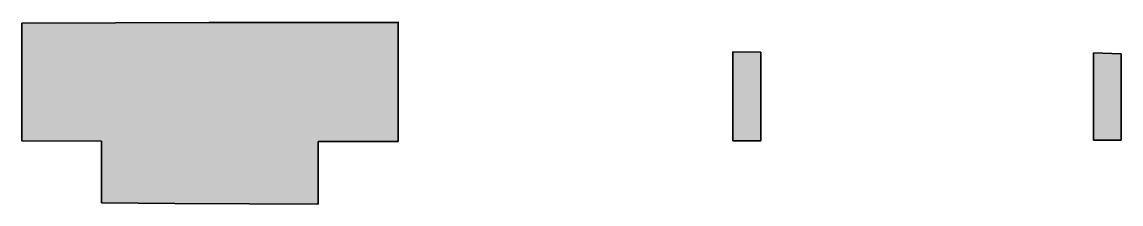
# Model space of a CAD drawing. Header units: millimetres. Extents: x -2569 to 735611, y -420503 to 265310.
# Drawn here: x 339036 to 344419, y 74514 to 75409 of the extents above; entities that cross this region are included whole.
import ezdxf

# ---------------------------------------------------------------- set-up
doc = ezdxf.new("R2010")
doc.units = ezdxf.units.MM
doc.layers.add('02 KANTAVA', color=24, linetype='Continuous', lineweight=35)
doc.layers.add('02 KANTAVA _väri', color=2, linetype='Continuous', lineweight=35)

msp = doc.modelspace()

# ---------------------------------------------------------------- hatches: boundary and pattern name
at = {"layer": '02 KANTAVA _väri'}
h = msp.add_hatch(color=256, dxfattribs=at)
h.dxf.hatch_style = 1
h.paths.add_polyline_path([(340878.8, 75406.4), (339952.6, 75405.6), (339036.4, 75402), (339036.4, 74824.1), (339426.1, 74823.3), (339426.1, 74519.6), (339785.3, 74517.7), (340150.7, 74515.8), (340487.4, 74514.1), (340486.6, 74821.1), (340878.8, 74821.9)])
h = msp.add_hatch(color=256, dxfattribs=at)
h.dxf.hatch_style = 1
h.paths.add_polyline_path([(342654.7, 75259.9), (342517.2, 75261.6), (342517.2, 74824.9), (342654.7, 74825.1)])
h = msp.add_hatch(color=256, dxfattribs=at)
h.dxf.hatch_style = 1
h.paths.add_polyline_path([(344418.9, 75252), (344284.6, 75257.2), (344284.6, 74828.1), (344418.9, 74828.4)])

# ---------------------------------------------------------------- linework, layer by layer
at = {"layer": '02 KANTAVA'}
for p, q in [((340878.8, 75408.8), (340878.8, 74821.9)), ((340878.8, 75408.8), (340878.8, 74821.9)), ((339036.4, 75402), (339952.6, 75405.6)), ((339036.4, 75402), (339952.6, 75405.6)), ((339036.4, 75402), (339036.4, 74824.1)), ((339036.4, 75402), (339036.4, 74824.1)), ((339952.6, 75405.6), (340878.8, 75406.4)), ((339952.6, 75405.6), (340878.8, 75406.4)), ((342654.7, 75259.9), (342517.2, 75261.6)), ((342517.2, 75261.6), (342517.2, 74824.9)), ((342654.7, 75259.9), (342517.2, 75261.6)), ((342517.2, 75261.6), (342517.2, 74824.9)), ((342654.7, 75259.9), (342654.7, 74825.1)), ((342654.7, 75259.9), (342654.7, 74825.1)), ((344418.9, 75252), (344284.6, 75257.2)), ((344284.6, 75257.2), (344284.6, 74828.1)), ((344418.9, 75252), (344284.6, 75257.2)), ((344284.6, 75257.2), (344284.6, 74828.1)), ((344418.9, 75252), (344418.9, 74828.4)), ((344418.9, 75252), (344418.9, 74828.4)), ((339036.4, 74824.1), (339426.1, 74823.3)), ((339036.4, 74824.1), (339426.1, 74823.3)), ((339426.1, 74519.6), (339426.1, 74823.3)), ((339426.1, 74519.6), (339426.1, 74823.3)), ((340486.6, 74821.1), (340878.8, 74821.9)), ((340486.6, 74821.1), (340878.8, 74821.9)), ((340487.4, 74514.1), (340486.6, 74821.1)), ((340487.4, 74514.1), (340486.6, 74821.1)), ((342517.2, 74824.9), (342654.7, 74825.1)), ((342517.2, 74824.9), (342654.7, 74825.1)), ((344284.6, 74828.1), (344418.9, 74828.4)), ((344284.6, 74828.1), (344418.9, 74828.4)), ((339426.1, 74519.6), (339785.3, 74517.7)), ((339426.1, 74519.6), (339785.3, 74517.7)), ((339785.3, 74517.7), (340150.7, 74515.8)), ((339785.3, 74517.7), (340150.7, 74515.8)), ((340150.7, 74515.8), (340487.4, 74514.1)), ((340150.7, 74515.8), (340487.4, 74514.1))]:
    msp.add_line(p, q, dxfattribs=at)

doc.saveas('drawing.dxf')
